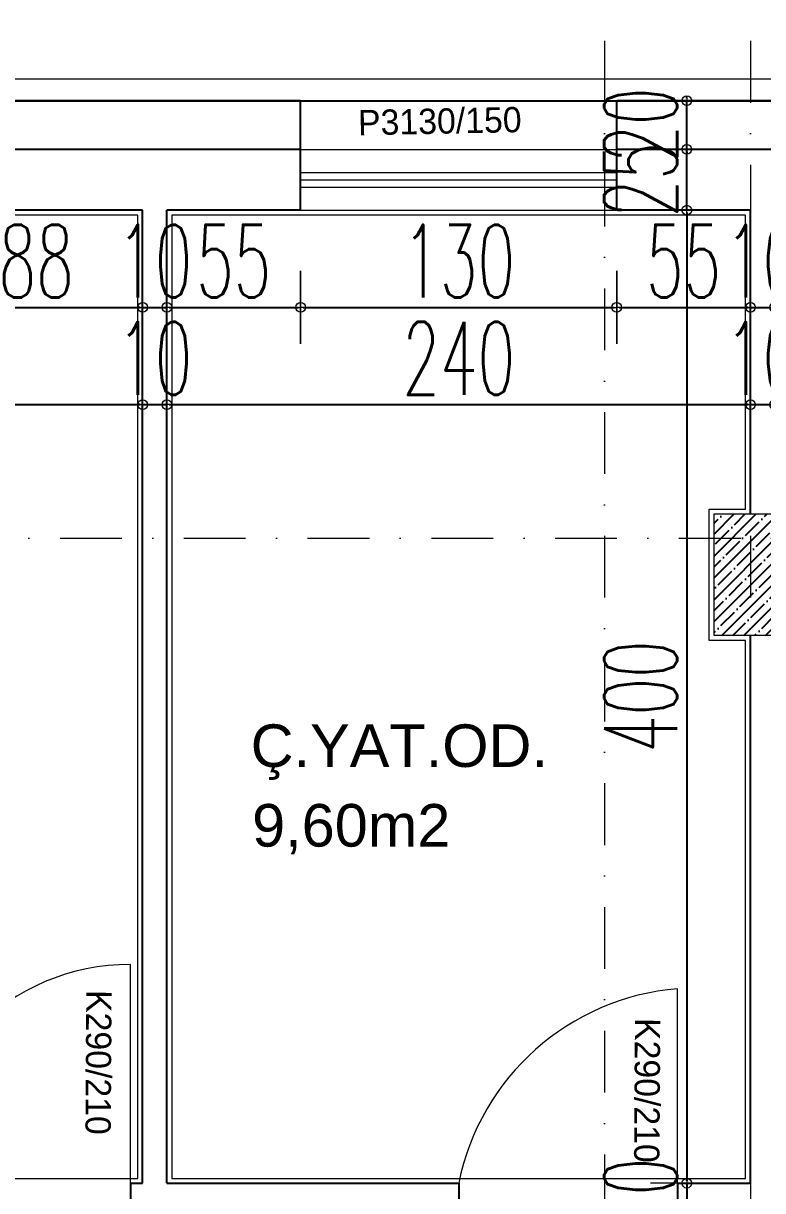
# Model space of a CAD drawing. Header units: millimetres. Extents: x -16104 to 67872, y -88009 to 12107.
# Drawn here: x 14995.7 to 15299.7, y -5912.9 to -5432.7 of the extents above; entities that cross this region are included whole.
import ezdxf

# ---------------------------------------------------------------- set-up
doc = ezdxf.new("R2010")
doc.units = ezdxf.units.MM
doc.linetypes.add('DASHDOTX2', pattern=[50.8, 25.4, -12.7, 0, -12.7])
doc.layers.get('0').update_dxf_attribs({"color": 241})
for name, color, linetype, lineweight in [('akslar', 144, 'Continuous', 20), ('duvar', 123, 'Continuous', 25), ('emsal&kolon', 1, 'Continuous', 5), ('kapı', 3, 'Continuous', 5), ('OLCU', 54, 'Continuous', 13), ('pencere', 5, 'Continuous', 5), ('POZ', 36, 'Continuous', 18), ('SıVA', 40, 'Continuous', 9)]:
    doc.layers.add(name, color=color, linetype=linetype, lineweight=lineweight)
doc.styles.add('DIM', font='Txttw.shx', dxfattribs={"width": 0.6})
doc.styles.add('M2', font='stylu.ttf', dxfattribs={"height": 10})
doc.dimstyles.new('50', dxfattribs={"dimscale": 0, "dimtxt": 30, "dimasz": 1, "dimexe": 0, "dimexo": 2, "dimgap": 4, "dimtad": 1, "dimdec": 0, "dimzin": 0, "dimdsep": 46, "dimtxsty": 'DIM', "dimblk1": 'DOT', "dimblk2": 'DOT', "dimsah": 1, "dimcen": 1.5, "dimdle": 3, "dimse1": 1, "dimse2": 1, "dimclrd": 256, "dimclre": 9, "dimclrt": 256, "dimadec": 0, "dimazin": 0, "dimtfac": 0.24, "dimtdec": 0, "dimtix": 1, "dimtmove": 2, "dimatfit": 3, "dimldrblk": 'DOT', "dimfxl": 0, "dimtolj": 1, "dimtzin": 15, "dimarcsym": 0})

# ---------------------------------------------------------------- blocks, each defined once
blk = doc.blocks.new('DOT')
for p, q in [((0, 15), (0, -15)), ((-2, 0), (0, 0)), ((2, 0), (0, 0))]:
    blk.add_line(p, q)
blk.add_circle((0, 0), 2)
blk = doc.blocks.new('*D6356')
at = {"layer": 'Defpoints', "color": 0, "transparency": 16777216}
for p in [(14957.21, -5509.56), (15044.71, -5509.56), (15044.71, -5549.56)]:
    blk.add_point(p, dxfattribs=at)
at = {"layer": 'OLCU', "lineweight": -2, "transparency": 16777216}
blk.add_line((14958.21, -5549.56), (15043.71, -5549.56), dxfattribs=at)
at = {"layer": 'OLCU', "lineweight": -2, "transparency": 16777216, "rotation": 180}
blk.add_blockref('DOT', (14957.21, -5549.56), dxfattribs=at)
at = {"layer": 'OLCU', "lineweight": -2, "transparency": 16777216}
blk.add_blockref('DOT', (15044.71, -5549.56), dxfattribs=at)
at = {"layer": 'OLCU', "transparency": 16777216, "insert": (15000.96, -5530.56), "char_height": 30, "attachment_point": 5, "style": 'DIM'}
blk.add_mtext('\\A1;88', dxfattribs=at)
blk = doc.blocks.new('*D6041')
at = {"layer": 'Defpoints', "color": 0, "transparency": 16777216}
for p in [(15044.71, -5549.56), (15054.71, -5549.56), (15054.71, -5549.56)]:
    blk.add_point(p, dxfattribs=at)
at = {"layer": 'OLCU', "lineweight": -2, "transparency": 16777216}
for p, q in [((15043.71, -5549.56), (15042.71, -5549.56)), ((15044.71, -5549.56), (15054.71, -5549.56)), ((15055.71, -5549.56), (15056.71, -5549.56))]:
    blk.add_line(p, q, dxfattribs=at)
blk.add_blockref('DOT', (15044.71, -5549.56), dxfattribs=at)
at = {"layer": 'OLCU', "lineweight": -2, "transparency": 16777216, "rotation": 180}
blk.add_blockref('DOT', (15054.71, -5549.56), dxfattribs=at)
at = {"layer": 'OLCU', "transparency": 16777216, "insert": (15049.71, -5530.56), "char_height": 30, "attachment_point": 5, "style": 'DIM'}
blk.add_mtext('\\A1;10', dxfattribs=at)
blk = doc.blocks.new('*D6357')
at = {"layer": 'Defpoints', "color": 0, "transparency": 16777216}
for p in [(15054.71, -5509.56), (15109.71, -5509.56), (15109.71, -5549.56)]:
    blk.add_point(p, dxfattribs=at)
at = {"layer": 'OLCU', "lineweight": -2, "transparency": 16777216}
blk.add_line((15055.71, -5549.56), (15108.71, -5549.56), dxfattribs=at)
at = {"layer": 'OLCU', "lineweight": -2, "transparency": 16777216, "rotation": 180}
blk.add_blockref('DOT', (15054.71, -5549.56), dxfattribs=at)
at = {"layer": 'OLCU', "lineweight": -2, "transparency": 16777216}
blk.add_blockref('DOT', (15109.71, -5549.56), dxfattribs=at)
at = {"layer": 'OLCU', "transparency": 16777216, "insert": (15082.21, -5530.56), "char_height": 30, "attachment_point": 5, "style": 'DIM'}
blk.add_mtext('\\A1;55', dxfattribs=at)
blk = doc.blocks.new('*D6358')
at = {"layer": 'Defpoints', "color": 0, "transparency": 16777216}
for p in [(15109.71, -5509.56), (15239.71, -5509.56), (15239.71, -5549.56)]:
    blk.add_point(p, dxfattribs=at)
at = {"layer": 'OLCU', "lineweight": -2, "transparency": 16777216}
blk.add_line((15110.71, -5549.56), (15238.71, -5549.56), dxfattribs=at)
at = {"layer": 'OLCU', "lineweight": -2, "transparency": 16777216, "rotation": 180}
blk.add_blockref('DOT', (15109.71, -5549.56), dxfattribs=at)
at = {"layer": 'OLCU', "lineweight": -2, "transparency": 16777216}
blk.add_blockref('DOT', (15239.71, -5549.56), dxfattribs=at)
at = {"layer": 'OLCU', "transparency": 16777216, "insert": (15174.71, -5530.56), "char_height": 30, "attachment_point": 5, "style": 'DIM'}
blk.add_mtext('\\A1;130', dxfattribs=at)
blk = doc.blocks.new('*D6042')
at = {"layer": 'Defpoints', "color": 0, "transparency": 16777216}
for p in [(15239.71, -5509.56), (15294.71, -5509.56), (15294.71, -5549.56)]:
    blk.add_point(p, dxfattribs=at)
at = {"layer": 'OLCU', "lineweight": -2, "transparency": 16777216}
blk.add_line((15240.71, -5549.56), (15293.71, -5549.56), dxfattribs=at)
at = {"layer": 'OLCU', "lineweight": -2, "transparency": 16777216, "rotation": 180}
blk.add_blockref('DOT', (15239.71, -5549.56), dxfattribs=at)
at = {"layer": 'OLCU', "lineweight": -2, "transparency": 16777216}
blk.add_blockref('DOT', (15294.71, -5549.56), dxfattribs=at)
at = {"layer": 'OLCU', "transparency": 16777216, "insert": (15267.21, -5530.56), "char_height": 30, "attachment_point": 5, "style": 'DIM'}
blk.add_mtext('\\A1;55', dxfattribs=at)
blk = doc.blocks.new('*D6043')
at = {"layer": 'Defpoints', "color": 0, "transparency": 16777216}
for p in [(15294.71, -5549.56), (15304.71, -5549.56), (15304.71, -5549.56)]:
    blk.add_point(p, dxfattribs=at)
at = {"layer": 'OLCU', "lineweight": -2, "transparency": 16777216}
for p, q in [((15293.71, -5549.56), (15292.71, -5549.56)), ((15294.71, -5549.56), (15304.71, -5549.56)), ((15305.71, -5549.56), (15306.71, -5549.56))]:
    blk.add_line(p, q, dxfattribs=at)
blk.add_blockref('DOT', (15294.71, -5549.56), dxfattribs=at)
at = {"layer": 'OLCU', "lineweight": -2, "transparency": 16777216, "rotation": 180}
blk.add_blockref('DOT', (15304.71, -5549.56), dxfattribs=at)
at = {"layer": 'OLCU', "transparency": 16777216, "insert": (15299.71, -5530.56), "char_height": 30, "attachment_point": 5, "style": 'DIM'}
blk.add_mtext('\\A1;10', dxfattribs=at)
blk = doc.blocks.new('*D6045')
at = {"layer": 'Defpoints', "color": 0, "transparency": 16777216}
for p in [(14739.71, -5564.56), (15044.71, -5564.56), (15044.71, -5589.56)]:
    blk.add_point(p, dxfattribs=at)
at = {"layer": 'OLCU', "lineweight": -2, "transparency": 16777216}
blk.add_line((14740.71, -5589.56), (15043.71, -5589.56), dxfattribs=at)
at = {"layer": 'OLCU', "lineweight": -2, "transparency": 16777216, "rotation": 180}
blk.add_blockref('DOT', (14739.71, -5589.56), dxfattribs=at)
at = {"layer": 'OLCU', "lineweight": -2, "transparency": 16777216}
blk.add_blockref('DOT', (15044.71, -5589.56), dxfattribs=at)
at = {"layer": 'OLCU', "transparency": 16777216, "insert": (14892.21, -5570.56), "char_height": 30, "attachment_point": 5, "style": 'DIM'}
blk.add_mtext('\\A1;305', dxfattribs=at)
blk = doc.blocks.new('*D6046')
at = {"layer": 'Defpoints', "color": 0, "transparency": 16777216}
for p in [(15044.71, -5589.56), (15054.71, -5589.56), (15054.71, -5589.56)]:
    blk.add_point(p, dxfattribs=at)
at = {"layer": 'OLCU', "lineweight": -2, "transparency": 16777216}
for p, q in [((15043.71, -5589.56), (15042.71, -5589.56)), ((15044.71, -5589.56), (15054.71, -5589.56)), ((15055.71, -5589.56), (15056.71, -5589.56))]:
    blk.add_line(p, q, dxfattribs=at)
blk.add_blockref('DOT', (15044.71, -5589.56), dxfattribs=at)
at = {"layer": 'OLCU', "lineweight": -2, "transparency": 16777216, "rotation": 180}
blk.add_blockref('DOT', (15054.71, -5589.56), dxfattribs=at)
at = {"layer": 'OLCU', "transparency": 16777216, "insert": (15049.71, -5570.56), "char_height": 30, "attachment_point": 5, "style": 'DIM'}
blk.add_mtext('\\A1;10', dxfattribs=at)
blk = doc.blocks.new('*D6047')
at = {"layer": 'Defpoints', "color": 0, "transparency": 16777216}
for p in [(15054.71, -5589.56), (15294.71, -5589.56), (15294.71, -5589.56)]:
    blk.add_point(p, dxfattribs=at)
at = {"layer": 'OLCU', "lineweight": -2, "transparency": 16777216}
blk.add_line((15055.71, -5589.56), (15293.71, -5589.56), dxfattribs=at)
at = {"layer": 'OLCU', "lineweight": -2, "transparency": 16777216, "rotation": 180}
blk.add_blockref('DOT', (15054.71, -5589.56), dxfattribs=at)
at = {"layer": 'OLCU', "lineweight": -2, "transparency": 16777216}
blk.add_blockref('DOT', (15294.71, -5589.56), dxfattribs=at)
at = {"layer": 'OLCU', "transparency": 16777216, "insert": (15174.71, -5570.56), "char_height": 30, "attachment_point": 5, "style": 'DIM'}
blk.add_mtext('\\A1;240', dxfattribs=at)
blk = doc.blocks.new('*D6048')
at = {"layer": 'Defpoints', "color": 0, "transparency": 16777216}
for p in [(15294.71, -5589.56), (15304.71, -5589.56), (15304.71, -5589.56)]:
    blk.add_point(p, dxfattribs=at)
at = {"layer": 'OLCU', "lineweight": -2, "transparency": 16777216}
for p, q in [((15293.71, -5589.56), (15292.71, -5589.56)), ((15294.71, -5589.56), (15304.71, -5589.56)), ((15305.71, -5589.56), (15306.71, -5589.56))]:
    blk.add_line(p, q, dxfattribs=at)
blk.add_blockref('DOT', (15294.71, -5589.56), dxfattribs=at)
at = {"layer": 'OLCU', "lineweight": -2, "transparency": 16777216, "rotation": 180}
blk.add_blockref('DOT', (15304.71, -5589.56), dxfattribs=at)
at = {"layer": 'OLCU', "transparency": 16777216, "insert": (15299.71, -5570.56), "char_height": 30, "attachment_point": 5, "style": 'DIM'}
blk.add_mtext('\\A1;10', dxfattribs=at)
blk = doc.blocks.new('*D6071')
at = {"layer": 'Defpoints', "color": 0, "transparency": 16777216}
for p in [(15268.53, -5484.56), (15268.53, -5484.56), (15268.53, -5509.56)]:
    blk.add_point(p, dxfattribs=at)
at = {"layer": 'OLCU', "lineweight": -2, "transparency": 16777216}
for p, q in [((15268.53, -5483.56), (15268.53, -5482.56)), ((15268.53, -5509.56), (15268.53, -5484.56)), ((15268.53, -5510.56), (15268.53, -5511.56))]:
    blk.add_line(p, q, dxfattribs=at)
for p, rotation in [((15268.53, -5484.56), 270), ((15268.53, -5509.56), 90)]:
    blk.add_blockref('DOT', p, dxfattribs=dict(at, rotation=rotation))
at = {"layer": 'OLCU', "transparency": 16777216, "insert": (15249.53, -5497.06), "char_height": 30, "attachment_point": 5, "rotation": 90, "style": 'DIM'}
blk.add_mtext('\\A1;25', dxfattribs=at)
blk = doc.blocks.new('*D6072')
at = {"layer": 'Defpoints', "color": 0, "transparency": 16777216}
for p in [(15267.21, -5464.56), (15268.53, -5464.56), (15268.53, -5484.56)]:
    blk.add_point(p, dxfattribs=at)
at = {"layer": 'OLCU', "lineweight": -2, "transparency": 16777216}
for p, q in [((15268.53, -5463.56), (15268.53, -5462.56)), ((15268.53, -5484.56), (15268.53, -5464.56)), ((15268.53, -5485.56), (15268.53, -5486.56))]:
    blk.add_line(p, q, dxfattribs=at)
for p, rotation in [((15268.53, -5464.56), 270), ((15268.53, -5484.56), 90)]:
    blk.add_blockref('DOT', p, dxfattribs=dict(at, rotation=rotation))
at = {"layer": 'OLCU', "transparency": 16777216, "insert": (15249.53, -5474.56), "char_height": 30, "attachment_point": 5, "rotation": 90, "style": 'DIM'}
blk.add_mtext('\\A1;20', dxfattribs=at)
blk = doc.blocks.new('*D6073')
at = {"layer": 'Defpoints', "color": 0, "transparency": 16777216}
for p in [(15268.53, -5509.56), (15268.53, -5909.87), (15268.53, -5909.87)]:
    blk.add_point(p, dxfattribs=at)
at = {"layer": 'OLCU', "lineweight": -2, "transparency": 16777216}
blk.add_line((15268.53, -5510.56), (15268.53, -5908.87), dxfattribs=at)
for p, rotation in [((15268.53, -5509.56), 90), ((15268.53, -5909.87), 270)]:
    blk.add_blockref('DOT', p, dxfattribs=dict(at, rotation=rotation))
at = {"layer": 'OLCU', "transparency": 16777216, "insert": (15249.53, -5709.72), "char_height": 30, "attachment_point": 5, "rotation": 90, "style": 'DIM'}
blk.add_mtext('\\A1;400', dxfattribs=at)
blk = doc.blocks.new('*D6074')
at = {"layer": 'Defpoints', "color": 0, "transparency": 16777216}
for p in [(15268.53, -5909.87), (15268.53, -5919.87), (15268.53, -5919.87)]:
    blk.add_point(p, dxfattribs=at)
at = {"layer": 'OLCU', "lineweight": -2, "transparency": 16777216}
for p, q in [((15268.53, -5908.87), (15268.53, -5907.87)), ((15268.53, -5909.87), (15268.53, -5919.87)), ((15268.53, -5920.87), (15268.53, -5921.87))]:
    blk.add_line(p, q, dxfattribs=at)
for p, rotation in [((15268.53, -5909.87), 270), ((15268.53, -5919.87), 90)]:
    blk.add_blockref('DOT', p, dxfattribs=dict(at, rotation=rotation))
at = {"layer": 'OLCU', "transparency": 16777216, "insert": (15249.53, -5914.87), "char_height": 30, "attachment_point": 5, "rotation": 90, "style": 'DIM'}
blk.add_mtext('\\A1;10', dxfattribs=at)
blk = doc.blocks.new('*D6207')
at = {"layer": 'Defpoints', "color": 0, "transparency": 16777216}
for p in [(14729.71, -5234.56), (15234.67, -5234.56), (15234.67, -6281.78)]:
    blk.add_point(p, dxfattribs=at)
at = {"layer": 'OLCU', "lineweight": -2, "transparency": 16777216}
blk.add_line((14730.71, -5234.56), (15233.67, -5234.56), dxfattribs=at)
at = {"layer": 'OLCU', "lineweight": -2, "transparency": 16777216, "rotation": 180}
blk.add_blockref('DOT', (14729.71, -5234.56), dxfattribs=at)
at = {"layer": 'OLCU', "lineweight": -2, "transparency": 16777216}
blk.add_blockref('DOT', (15234.67, -5234.56), dxfattribs=at)
at = {"layer": 'OLCU', "transparency": 16777216, "insert": (14982.19, -5215.56), "char_height": 30, "attachment_point": 5, "style": 'DIM'}
blk.add_mtext('\\A1;505', dxfattribs=at)
blk = doc.blocks.new('*D6208')
at = {"layer": 'Defpoints', "color": 0, "transparency": 16777216}
for p in [(15234.67, -5234.56), (15294.71, -5234.56), (15294.71, -6281.78)]:
    blk.add_point(p, dxfattribs=at)
at = {"layer": 'OLCU', "lineweight": -2, "transparency": 16777216}
blk.add_line((15235.67, -5234.56), (15293.71, -5234.56), dxfattribs=at)
at = {"layer": 'OLCU', "lineweight": -2, "transparency": 16777216, "rotation": 180}
blk.add_blockref('DOT', (15234.67, -5234.56), dxfattribs=at)
at = {"layer": 'OLCU', "lineweight": -2, "transparency": 16777216}
blk.add_blockref('DOT', (15294.71, -5234.56), dxfattribs=at)
at = {"layer": 'OLCU', "transparency": 16777216, "insert": (15264.69, -5215.56), "char_height": 30, "attachment_point": 5, "style": 'DIM'}
blk.add_mtext('\\A1;60', dxfattribs=at)

msp = doc.modelspace()

# ---------------------------------------------------------------- hatches: boundary and pattern name
h = msp.add_hatch()
h.set_pattern_fill('ANSI35,_O', color=256)
h.set_pattern_definition([(45, (3602.555, -17059.605), (-4.490128, 4.490128), []), (45, (3607.0454, -17059.605), (-4.490128, 4.490128), [7.9375, -1.5875, 0, -1.5875])])
h.paths.add_polyline_path([(15294.71, -5634.56), (15279.71, -5634.56), (15279.71, -5644.57), (15294.71, -5644.57)])
h.paths.add_polyline_path([(15304.71, -5634.56), (15294.71, -5634.56), (15294.71, -5644.57), (15304.71, -5644.57)])
h.paths.add_polyline_path([(15304.71, -5644.57), (15294.71, -5644.57), (15294.71, -5684.56), (15304.71, -5684.56)])
h.paths.add_polyline_path([(15294.71, -5644.57), (15279.71, -5644.57), (15279.71, -5684.56), (15294.71, -5684.56)])

# ---------------------------------------------------------------- linework, layer by layer
at = {"layer": 'akslar', "linetype": 'DASHDOTX2'}
for p, q in [((15234.67, -5134.56), (15234.67, -7944.06)), ((15294.71, -5134.56), (15294.71, -7944.06)), ((14094.59, -5644.57), (17144.59, -5644.57))]:
    msp.add_line(p, q, dxfattribs=at)
at = {"layer": 'duvar'}
for p, q in [((14827.21, -5464.56), (16412.21, -5464.56)), ((15109.71, -5464.56), (14957.21, -5464.56)), ((15109.71, -5509.56), (15109.71, -5464.56)), ((15392.21, -5464.56), (15239.71, -5464.56)), ((15239.71, -5509.56), (15239.71, -5464.56)), ((15109.71, -5484.56), (14957.21, -5484.56)), ((15392.21, -5484.56), (15239.71, -5484.56)), ((15044.71, -5509.56), (14957.21, -5509.56)), ((15044.71, -5909.87), (15044.71, -5509.56)), ((15109.71, -5509.56), (15054.71, -5509.56)), ((15054.71, -5909.87), (15054.71, -5509.56)), ((15294.71, -5509.56), (15239.71, -5509.56)), ((15294.71, -5634.56), (15294.71, -5509.56)), ((15294.71, -5909.87), (15294.71, -5684.56)), ((15039.71, -5909.87), (15044.71, -5909.87)), ((15039.71, -5909.87), (15039.71, -5919.87)), ((15054.71, -5909.87), (15174.71, -5909.87)), ((15174.71, -5909.87), (15174.71, -5919.87)), ((15264.71, -5909.87), (15294.71, -5909.87)), ((15264.71, -5909.87), (15264.71, -5919.87))]:
    msp.add_line(p, q, dxfattribs=at)
at = {"layer": 'emsal&kolon'}
msp.add_lwpolyline([(15279.71, -5634.56), (15304.71, -5634.56), (15304.71, -5684.56), (15279.71, -5684.56), (15279.71, -5634.56)], dxfattribs=at)
at = {"layer": 'kapı'}
for p, q in [((15039.71, -5909.87), (15039.71, -5819.87)), ((15264.71, -5909.87), (15264.71, -5829.87))]:
    msp.add_line(p, q, dxfattribs=at)
for centre, radius, start, end in [((15039.71, -5909.87), 90, 90, 180), ((15272.95, -5929.77), 100.24, 94.7162, 168.5509)]:
    msp.add_arc(centre, radius, start, end, dxfattribs=at)
at = {"layer": 'pencere'}
for p, q in [((15109.71, -5484.56), (15239.71, -5484.56)), ((15109.71, -5494.06), (15239.71, -5494.06)), ((15109.71, -5497.06), (15239.71, -5497.06)), ((15109.71, -5500.06), (15239.71, -5500.06)), ((15109.71, -5509.56), (15239.71, -5509.56))]:
    msp.add_line(p, q, dxfattribs=at)
at = {"layer": 'SıVA'}
for points in [[(16184.71, -6842.56), (16184.71, -7357.06), (16049.71, -7357.06), (16049.71, -7617.06), (15267.71, -7617.06), (15267.71, -7447.06), (15047.71, -7447.06), (15047.71, -6592.56), (14585.71, -6592.56), (14585.71, -6077.87), (14415.71, -6077.87), (14415.71, -5625.56), (14705.71, -5625.56), (14705.71, -5455.56), (16527.71, -5455.56), (16527.71, -5625.56), (16817.71, -5625.56), (16817.71, -6077.87), (16647.71, -6077.87), (16647.71, -6572.56), (16487.71, -6572.56), (16487.71, -6842.56)], [(15042.71, -5511.56), (14741.71, -5511.56), (14741.71, -5629.56), (14741.71, -5907.87), (14949.71, -5907.87), (15042.71, -5907.87)], [(15056.71, -5511.56), (15056.71, -5907.87), (15174.71, -5907.87), (15292.71, -5907.87), (15292.71, -5686.56), (15277.71, -5686.56), (15277.71, -5632.56), (15292.71, -5632.56), (15292.71, -5511.56)]]:
    msp.add_lwpolyline(points, close=True, dxfattribs=at)

# ---------------------------------------------------------------- texts
at = {"layer": 'emsal&kolon', "char_height": 17.5, "width": 1076.8413, "attachment_point": 9}
for s, insert in [('{\\fArial|b0|i0|c162|p34;Ç.YAT.OD.}', (15211.41, -5744.01)), ('{\\fArial|b0|i0|c162|p34;9,60m2}', (15171.29, -5774.64))]:
    msp.add_mtext(s, dxfattribs=dict(at, insert=insert))
at = {"layer": 'POZ', "style": 'M2', "flags": 4}
for tag, p, rotation in [('P3130/150', (15133.41, -5478.79), 1.1392), ('K290/210', (15021.57, -5830.36), 269.64), ('K290/210', (15247.2, -5841.88), 269.64)]:
    msp.add_attdef(tag, p, 'K1 80/210', height=10.4, rotation=rotation, dxfattribs=at)

# ---------------------------------------------------------------- dimensions: what is measured, and where the dimension line sits
at = {"layer": 'OLCU'}
for base, p1, p2, picture, middle in [((15234.67, -5234.56), (14729.71, -5234.56), (15234.67, -6281.78), '*D6207', (14982.19, -5215.56)), ((15294.71, -5234.56), (15234.67, -5234.56), (15294.71, -6281.78), '*D6208', (15264.69, -5215.56)), ((15044.70643821, -5549.56011155), (14957.20643821, -5509.56011155), (15044.70643821, -5509.56011155), '*D6356', (15000.95643821, -5530.56011155)), ((15054.71, -5549.56), (15044.71, -5549.56), (15054.71, -5549.56), '*D6041', (15049.71, -5530.56)), ((15109.71, -5549.56), (15054.71, -5509.56), (15109.71, -5509.56), '*D6357', (15082.21, -5530.56)), ((15239.71, -5549.56), (15109.71, -5509.56), (15239.71, -5509.56), '*D6358', (15174.71, -5530.56)), ((15294.71, -5549.56), (15239.71, -5509.56), (15294.71, -5509.56), '*D6042', (15267.21, -5530.56)), ((15304.71, -5549.56), (15294.71, -5549.56), (15304.71, -5549.56), '*D6043', (15299.71, -5530.56)), ((15044.71, -5589.56), (14739.71, -5564.56), (15044.71, -5564.56), '*D6045', (14892.21, -5570.56)), ((15054.71, -5589.56), (15044.71, -5589.56), (15054.71, -5589.56), '*D6046', (15049.71, -5570.56)), ((15294.71, -5589.56), (15054.71, -5589.56), (15294.71, -5589.56), '*D6047', (15174.71, -5570.56)), ((15304.71, -5589.56), (15294.71, -5589.56), (15304.71, -5589.56), '*D6048', (15299.71, -5570.56))]:
    dim = msp.add_linear_dim(base=base, p1=p1, p2=p2, dimstyle='50', override={"dimscale": 1}, dxfattribs=at)
    dim.commit()
    dim.dimension.update_dxf_attribs({"geometry": picture, "text_midpoint": middle})
for base, p1, p2, picture, middle in [((15268.53, -5464.56), (15268.53, -5484.56), (15267.21, -5464.56), '*D6072', (15249.53, -5474.56)), ((15268.53, -5484.56), (15268.53, -5509.56), (15268.53, -5484.56), '*D6071', (15249.53, -5497.06)), ((15268.53, -5909.87), (15268.53, -5509.56), (15268.53, -5909.87), '*D6073', (15249.53, -5709.72)), ((15268.53, -5919.87), (15268.53, -5909.87), (15268.53, -5919.87), '*D6074', (15249.53, -5914.87))]:
    dim = msp.add_linear_dim(base=base, p1=p1, p2=p2, angle=90, dimstyle='50', override={"dimscale": 1}, dxfattribs=at)
    dim.commit()
    dim.dimension.update_dxf_attribs({"geometry": picture, "text_midpoint": middle})

doc.saveas('drawing.dxf')
